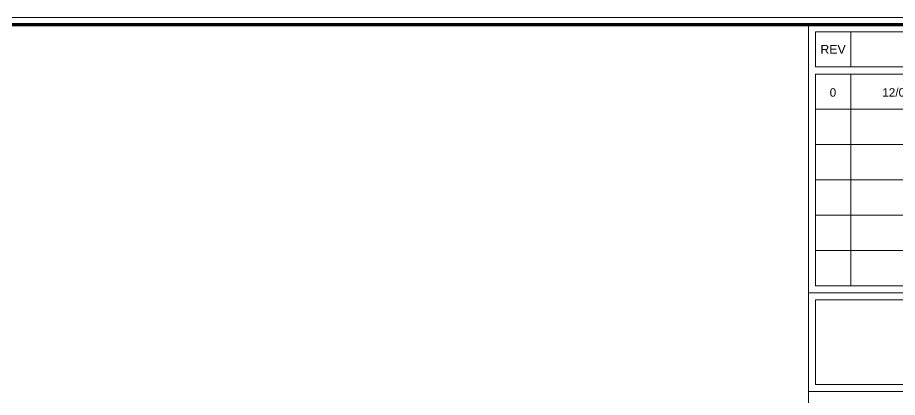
# Model space of a CAD drawing. Header units: millimetres. Extents: x 3014920 to 3563667, y -1638653 to -1356471.
# Drawn here: x 3488456 to 3494921, y -1608855 to -1606064 of the extents above; entities that cross this region are included whole.
import ezdxf
from ezdxf.enums import TextEntityAlignment as Align
from ezdxf.xclip import XClip

# ---------------------------------------------------------------- set-up
doc = ezdxf.new("R2010")
doc.units = ezdxf.units.MM
doc.header["$MEASUREMENT"] = 0
doc.header["$XCLIPFRAME"] = 0
doc.layers.get('0').update_dxf_attribs({"lineweight": 9})
for name, color, linetype, lineweight in [('CTHEP', 50, 'Continuous', 50), ('DBAO', 90, 'Continuous', 13), ('DGIONG', 130, 'Continuous', 13)]:
    doc.layers.add(name, color=color, linetype=linetype, lineweight=lineweight)
doc.styles.add('CHG_XX_Khung ten$0$A1 BORDER$0$ARIAL', font='arial.ttf')
doc.styles.add('CHG_XX_Khung ten$0$arial', font='arial.ttf')

# ---------------------------------------------------------------- blocks, each defined once
blk = doc.blocks.new('2Y-33')
at = {"layer": 'CTHEP'}
for p, q in [((73731.99983, -490), (6753.45448, -490)), ((73719.76007, -950), (6753.45448, -950)), ((73719.76007, -1410), (6753.45448, -1410)), ((6614.26151, -1870), (73770.00002, -1870))]:
    blk.add_line(p, q, dxfattribs=at)
blk.add_lwpolyline([(6609.38628, -529.99859), (6609.38628, -30), (73770.00002, -30), (73770.00002, -530.00001)], dxfattribs=at)
at = {"layer": 'DBAO', "linetype": 'Continuous'}
blk.add_line((6568.4461, -1900), (73799.99996, -1900), dxfattribs=at)
blk = doc.blocks.new('CHG_XX_Khung ten')
for p, q in [((687, 577), (687, 17)), ((687, 501), (824, 501)), ((687, 473), (824, 473))]:
    blk.add_line(p, q)
at = {"linetype": 'Continuous'}
for p, q in [((699, 575), (699, 565)), ((699, 563), (699, 503))]:
    blk.add_line(p, q, dxfattribs=at)
blk.add_lwpolyline([(15, 579), (826, 579), (826, 15), (15, 15)], close=True)
at = {"color": 4, "linetype": 'Continuous', "const_width": 1}
blk.add_lwpolyline([(17, 577), (824, 577), (824, 17), (17, 17)], close=True, dxfattribs=at)
at = {"linetype": 'Continuous'}
for points in [[(822, 565), (689, 565), (689, 575), (822, 575)], [(822, 553), (689, 553), (689, 563), (822, 563)], [(822, 543), (689, 543), (689, 553), (822, 553)], [(822, 533), (689, 533), (689, 543), (822, 543)], [(822, 523), (689, 523), (689, 533), (822, 533)], [(822, 513), (689, 513), (689, 523), (822, 523)], [(822, 503), (689, 503), (689, 513), (822, 513)], [(689, 499), (822, 499), (822, 475), (689, 475)]]:
    blk.add_lwpolyline(points, close=True, dxfattribs=at)
for s, height, style, p in [('REV', 2.5, 'CHG_XX_Khung ten$0$A1 BORDER$0$ARIAL', (694, 570)), ('0', 2.39, 'CHG_XX_Khung ten$0$arial', (693.97, 557.78)), ('12/08/2019', 2.389, 'CHG_XX_Khung ten$0$arial', (716.29, 557.78))]:
    blk.add_text(s, height=height, dxfattribs=dict(style=style)).set_placement(p, align=Align.MIDDLE_CENTER)

msp = doc.modelspace()

# ---------------------------------------------------------------- block references
at = {"color": 5, "xscale": 25.92478421704392, "yscale": 25.92478421704392, "zscale": 25.92478421704392}
msp.add_blockref('CHG_XX_Khung ten', (3476456.24141, -1621074.38806), dxfattribs=at)
at = {"layer": 'DGIONG', "color": 5}
ref = msp.add_blockref('2Y-33', (3449158.97826, -1606830.64002), dxfattribs=at)
XClip(ref).set_block_clipping_path([(5892.2361353179, -3711.0593228722), (23102.2043261388, 808.8989628269)])

doc.saveas('drawing.dxf')
